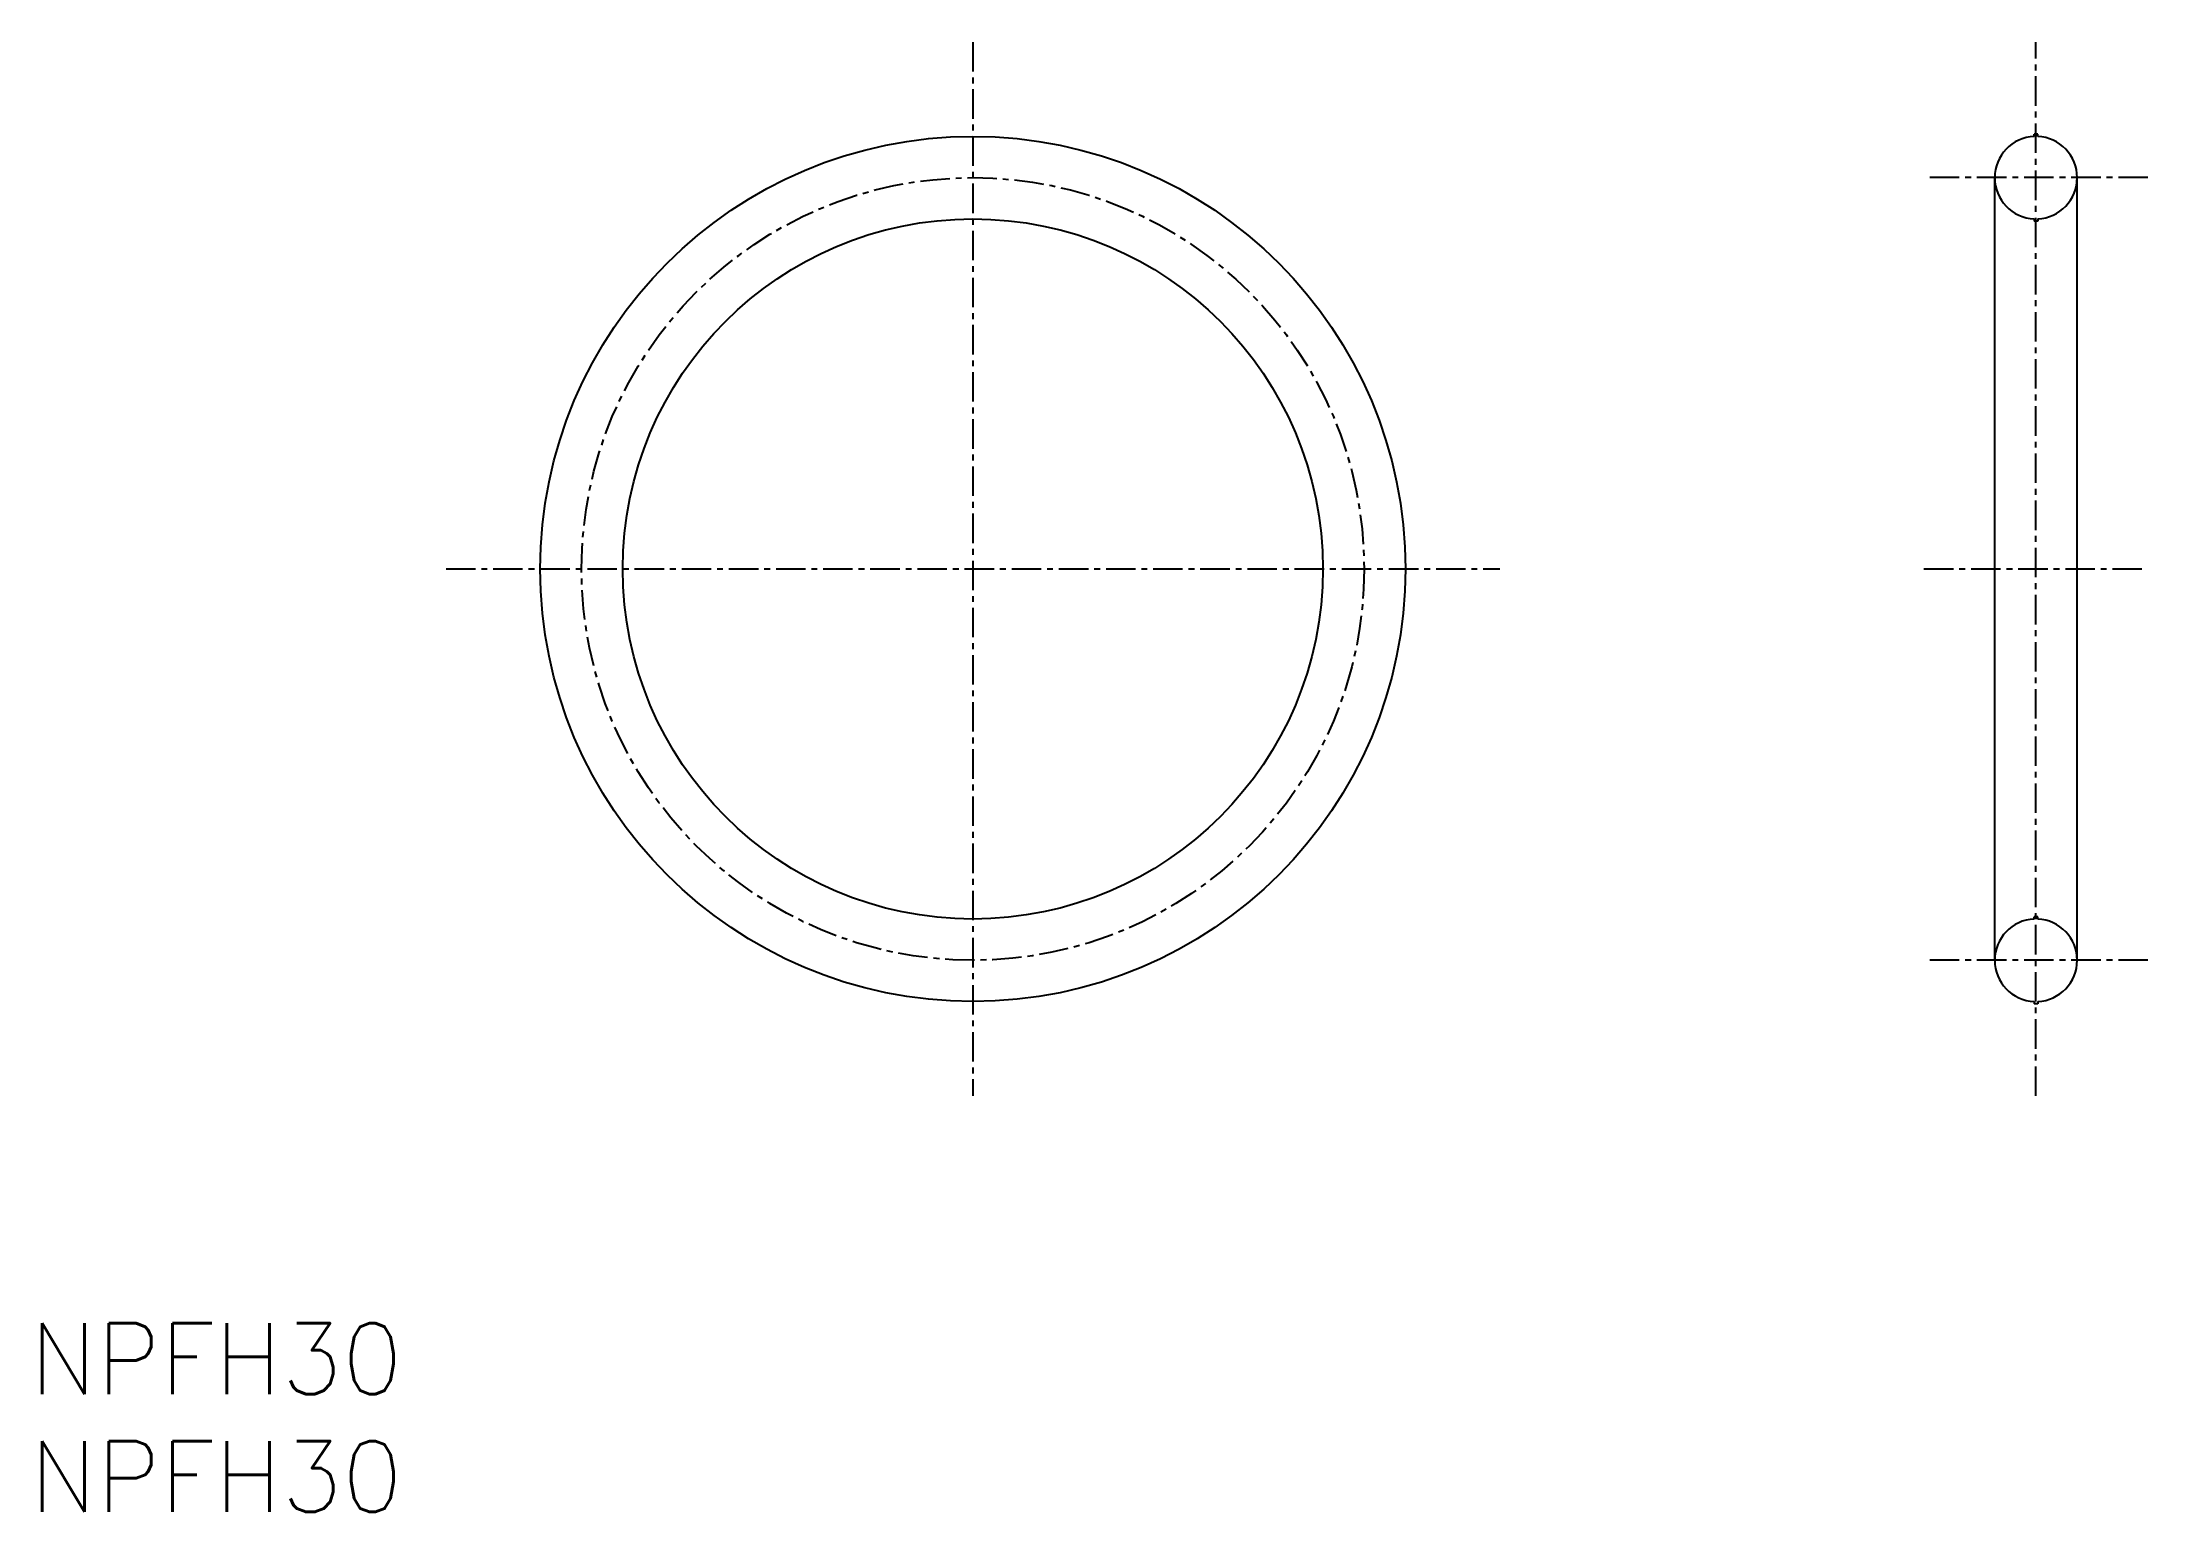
# Model space of a CAD drawing. Extents: x 0.5 to 89.9, y 0 to 62.4.
import ezdxf

# ---------------------------------------------------------------- set-up
doc = ezdxf.new("R2010")
doc.units = 0
doc.linetypes.add('CENTER', pattern=[2, 1.25, -0.25, 0.25, -0.25])
doc.layers.get('0').update_dxf_attribs({"linetype": 'CONTINUOUS'})
doc.layers.add('CENTER', color=1, linetype='CENTER')
doc.styles.get("Standard").update_dxf_attribs({"font": 'txt.shx'})

# ---------------------------------------------------------------- blocks, each defined once
blk = doc.blocks.new('*U2')
at = {"color": 7, "linetype": 'CONTINUOUS'}
blk.add_text('NPFH30', height=3, dxfattribs=at).set_placement((0, 0))
blk = doc.blocks.new('*U3')
at = {"color": 7, "linetype": 'CONTINUOUS'}
blk.add_text('NPFH30', height=3, dxfattribs=at).set_placement((0, 5))

msp = doc.modelspace()

# ---------------------------------------------------------------- linework, layer by layer
at = {"color": 7, "linetype": 'CONTINUOUS'}
for p, q in [((85.175, 58.45), (85.025, 58.45)), ((85.025, 58.348), (85.025, 58.45)), ((85.175, 58.348), (85.175, 58.45)), ((83.35, 23.4), (83.35, 56.6)), ((86.85, 23.4), (86.85, 56.6)), ((85.025, 54.852), (85.025, 54.75)), ((85.175, 54.75), (85.025, 54.75)), ((85.175, 54.852), (85.175, 54.75)), ((85.025, 25.148), (85.025, 25.25)), ((85.175, 25.25), (85.025, 25.25)), ((85.175, 25.148), (85.175, 25.25)), ((85.025, 21.652), (85.025, 21.55)), ((85.175, 21.55), (85.025, 21.55)), ((85.175, 21.652), (85.175, 21.55))]:
    msp.add_line(p, q, dxfattribs=at)
for radius in [18.35, 14.85]:
    msp.add_circle((40, 40), radius, dxfattribs=at)
for centre, start, end in [((85.1, 56.6), 92.45629, 267.54371), ((85.1, 56.6), 272.45629, 87.54371), ((85.1, 23.4), 92.45629, 267.54371), ((85.1, 23.4), 272.45629, 87.54371)]:
    msp.add_arc(centre, 1.75, start, end, dxfattribs=at)
at = {"layer": 'CENTER', "color": 1, "linetype": 'CENTER'}
for p, q in [((40, 62.35), (40, 17.65)), ((85.1, 17.65), (85.1, 62.35)), ((89.85, 56.6), (80.35, 56.6)), ((17.65, 40), (62.35, 40)), ((80.35, 40), (89.85, 40)), ((89.85, 23.4), (80.35, 23.4))]:
    msp.add_line(p, q, dxfattribs=at)
msp.add_circle((40, 40), 16.6, dxfattribs=at)

# ---------------------------------------------------------------- block references
at = {"color": 7, "linetype": 'CONTINUOUS'}
for name in ['*U3', '*U2']:
    msp.add_blockref(name, (0, 0), dxfattribs=at)

doc.saveas('drawing.dxf')
